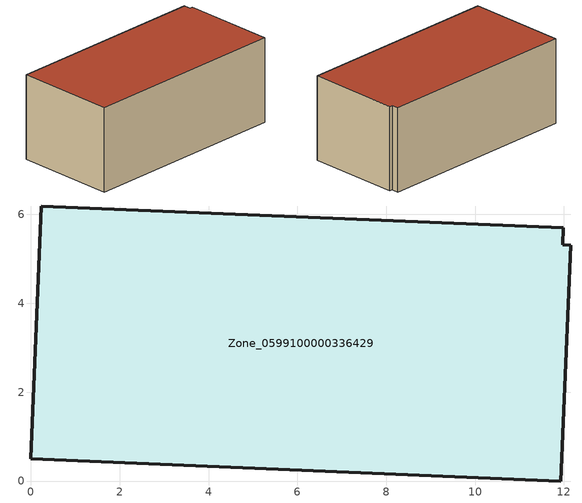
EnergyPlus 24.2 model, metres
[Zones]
Zone_0599100000336429
 floor ground (C_G): 11.98,5.7 11.98,5.32 12.15,5.31 11.93,0 0,0.5 0.24,6.19 z1.6
 wall outside (C_F): 11.98,5.7 0.24,6.19 0,0.5 11.93,0 12.15,5.31 11.98,5.32 11.98,5.7 z1.6:6.47
 roof outside (C_R): 11.98,5.32 11.98,5.7 0.24,6.19 0,0.5 11.93,0 12.15,5.31 z6.47
[BUILDING]
Pand.0599100000336429: North Axis=0; Terrain=City; Loads Convergence Tolerance Value=0.04; Temperature Convergence Tolerance Value=0.4; Solar Distribution=FullExterior; Maximum Number of Warmup Days=25; Minimum Number of Warmup Days=1
[Site:Location]
Rotterdam.The.Hague.AP_ZH_NLD Design_Conditions: Latitude=51.96; Longitude=4.45; Time Zone=1; Elevation=-4.5
[SITE:GROUNDTEMPERATURE:BUILDINGSURFACE]
18, 18, 18, 18, 18, 18, 18, 18, 18, 18, 18, 18
[MATERIAL] Thermal Absorptance=0.9; Solar Absorptance=0.7; Visible Absorptance=0.7
Name | Roughness | Thickness | Conductivity | Density | Specific Heat
G.TC.1975-1991 | MediumSmooth | 0.15 | 0.288461 | 540 | 1210
F.TC.1975-1991 | Rough | 0.3 | 0.230769 | 1920 | 840
R.TC.1975-1991 | MediumRough | 0.2 | 0.153846 | 1500 | 1000
[CONSTRUCTION]
C_G: G.TC.1975-1991
C_F: F.TC.1975-1991
C_R: R.TC.1975-1991
[ZONE]
Zone_0599100000336429: Type=1; Multiplier=1; Ceiling Height=Autocalculate; Volume=Autocalculate; Floor Area=autocalculate; Part of Total Floor Area=Yes
[ZONEINFILTRATION:DESIGNFLOWRATE]
Infil_Zone_0599100000336429: Zone or ZoneList or Space or SpaceList=Zone_0599100000336429; Schedule=AlwaysOn; Design Flow Rate Calculation Method=Flow/Area; Flow Rate per Floor Area=0.003; Constant Term Coefficient=1; Temperature Term Coefficient=0; Velocity Term Coefficient=0; Velocity Squared Term Coefficient=0
[HVACTEMPLATE:ZONE:IDEALLOADSAIRSYSTEM]
Zone_0599100000336429: Maximum Heating Supply Air Temperature=50; Minimum Cooling Supply Air Temperature=13; Maximum Heating Supply Air Humidity Ratio=0.0156; Minimum Cooling Supply Air Humidity Ratio=0.0077; Heating Limit=NoLimit; Cooling Limit=NoLimit; Dehumidification Control Type=ConstantSensibleHeatRatio; Cooling Sensible Heat Ratio=0.7; Dehumidification Setpoint=60; Humidification Control Type=None; Humidification Setpoint=30; Outdoor Air Method=None; Outdoor Air Flow Rate per Person=0.00944; Outdoor Air Flow Rate per Zone Floor Area=0; Outdoor Air Flow Rate per Zone=0; Demand Controlled Ventilation Type=None; Outdoor Air Economizer Type=NoEconomizer; Heat Recovery Type=None; Sensible Heat Recovery Effectiveness=0.7; Latent Heat Recovery Effectiveness=0.65
[ZONECONTROL:THERMOSTAT]
ThermostatControl_Zone_0599100000336429: Zone or ZoneList=Zone_0599100000336429; Control Type Schedule=DualSetpointControlType; Control 1=Thermostat_Zone_0599100000336429; Temperature Difference Between Cutout And Setpoint=0
[THERMOSTATSETPOINT:DUALSETPOINT]
Thermostat_Zone_0599100000336429: Heating Setpoint Temperature Schedule=HeatingSetpoint_Zone_0599100000336429; Cooling Setpoint Temperature Schedule=CoolingSetpoint_Zone_0599100000336429
[SCHEDULE:COMPACT]
HeatingSetpoint_Zone_0599100000336429: Through: 12/31, For: AllDays, Until: 24:00, 21
CoolingSetpoint_Zone_0599100000336429: Through: 12/31, For: AllDays, Until: 24:00, 24
DualSetpointControlType: Through: 12/31, For: AllDays, Until: 24:00, 4
AlwaysOn: Through: 12/31, For: AllDays, Until: 24:00, 1
